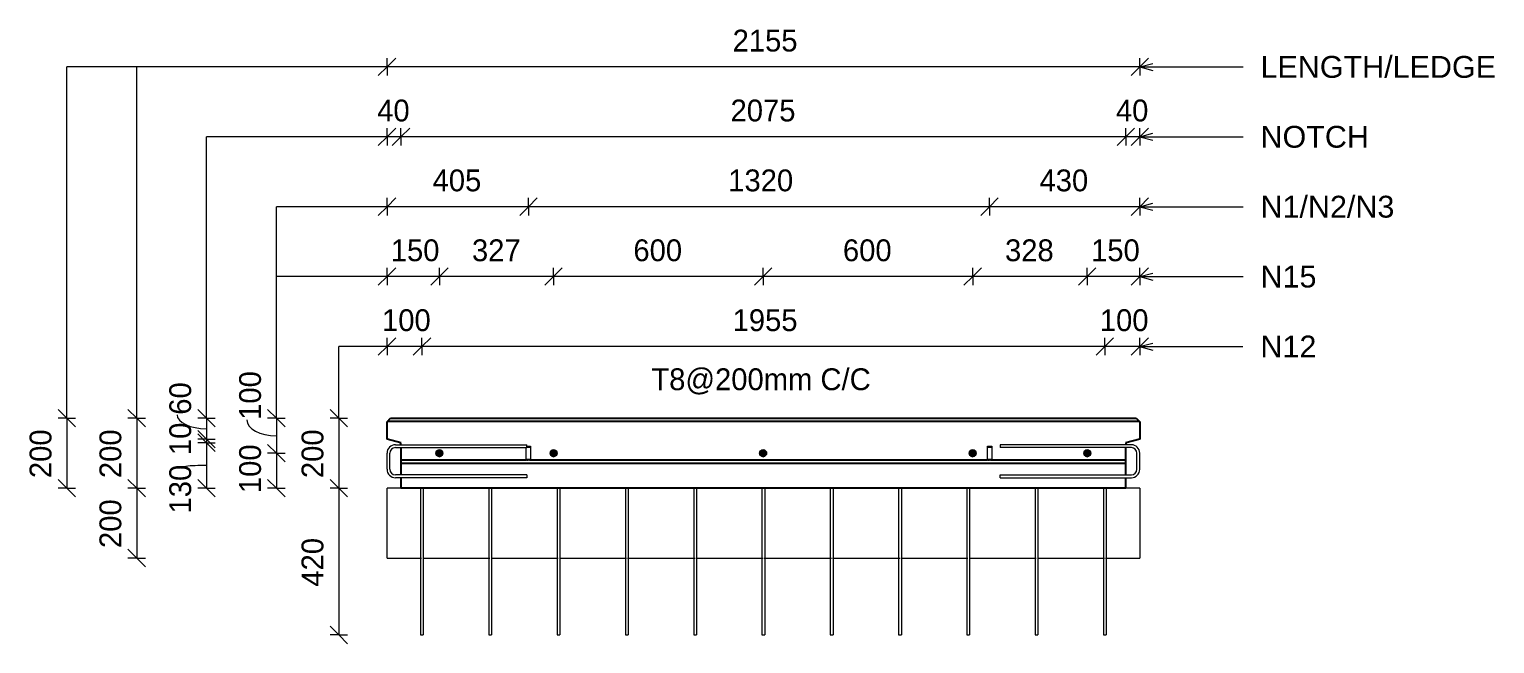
# Model space of a CAD drawing. Header units: millimetres. Extents: x 10540 to 36175, y -3467 to 18539.
# Drawn here: x 15522 to 19718, y 12469 to 14227 of the extents above; entities that cross this region are included whole.
import ezdxf

# ---------------------------------------------------------------- set-up
doc = ezdxf.new("R2010")
doc.units = ezdxf.units.MM
doc.linetypes.add('Dash', pattern=[6.36, 3.18, -3.18])
for name, color, linetype, lineweight in [('A-ANNO-DIMS', 211, 'Continuous', 9), ('A-ANNO-DIMS-25', 211, 'Continuous', 9), ('A-DETL-MBND', 5, 'Continuous', 18), ('A-GENM', 13, 'Continuous', 18), ('A-WALL', 113, 'Continuous', 25), ('A-WALL-HDLN', 110, 'Dash', 25), ('G-ANNO-TEXT', 231, 'Continuous', 9), ('S-BEAM', 12, 'Continuous', 18), ('S-BEAM-HDLN', 1, 'Dash', 18), ('S-RBAR', 171, 'Continuous', 18)]:
    doc.layers.add(name, color=color, linetype=linetype, lineweight=lineweight)
doc.styles.add('Arial_1', font='arial.ttf', dxfattribs={"height": 62.5})
doc.styles.add('Nirmala UI Semilight_1', font='NirmalaS.ttf', dxfattribs={"height": 62.5})
doc.dimstyles.new('Arrow_Filled_-_2_5_NI_UI_3', dxfattribs={"dimscale": 304.8, "dimtxt": 65.460247, "dimasz": 0.164042, "dimexe": 0.082021, "dimexo": 0.0625, "dimgap": 0.082021, "dimtad": 1, "dimdec": 4, "dimzin": 0, "dimdsep": 46, "dimtxsty": 'Nirmala UI Semilight_1', "dimblk1": 'OBLIQUE', "dimblk2": 'OBLIQUE', "dimsah": 1, "dimcen": 0.09, "dimazin": 0, "dimtfac": 1, "dimtdec": 4, "dimtix": 1, "dimtmove": 0, "dimatfit": 3, "dimfxl": 0.082021, "dimfxlon": 1, "dimtvp": 1, "dimtolj": 1, "dimtzin": 0, "dimarcsym": 2})
doc.dimstyles.new('Arrow_Filled_-_2_5_NI_UI_4', dxfattribs={"dimscale": 304.8, "dimtxt": 65.460247, "dimasz": 0.164042, "dimexe": 0.082021, "dimexo": 0.0625, "dimgap": 0.082021, "dimtad": 1, "dimdec": 4, "dimzin": 0, "dimdsep": 46, "dimtxsty": 'Nirmala UI Semilight_1', "dimblk1": 'OBLIQUE', "dimblk2": 'OBLIQUE', "dimsah": 1, "dimcen": 0.09, "dimazin": 0, "dimtfac": 1, "dimtdec": 4, "dimtix": 1, "dimtmove": 1, "dimatfit": 3, "dimfxl": 0.082021, "dimfxlon": 1, "dimtvp": 1, "dimtolj": 1, "dimtzin": 0, "dimarcsym": 2})

# ---------------------------------------------------------------- blocks, each defined once
blk = doc.blocks.new('RR spread anchor face based - RR-SA-4_0-180-1726831-Elevation Top')
at = {"layer": 'A-GENM'}
for p, q in [((16533.6, 12996.3), (16533.6, 13029.8)), ((16534.6, 13033.8), (16545.6, 13033.8)), ((16534.6, 13031.3), (16545.6, 13031.3)), ((16545.6, 13033.8), (16545.6, 13031.3)), ((16545.6, 13031.3), (16545.6, 12996.3)), ((16533.6, 12993.8), (16533.6, 12996.3)), ((16533.6, 12996.3), (16545.6, 12996.3)), ((16545.6, 12993.8), (16533.6, 12993.8)), ((16545.6, 12996.3), (16545.6, 12993.8))]:
    blk.add_line(p, q, dxfattribs=at)
blk = doc.blocks.new('RR spread anchor face based - RR-SA-4_0-180-V1-Elevation Top')
at = {"layer": 'A-GENM'}
for p, q in [((17854.1, 13031.3), (17854.1, 13033.8)), ((17854.1, 13033.8), (17866.1, 13033.8)), ((17854.1, 12996.3), (17854.1, 13031.3)), ((17854.1, 13031.3), (17866.1, 13031.3)), ((17866.1, 13033.8), (17866.1, 13031.3)), ((17866.1, 13031.3), (17866.1, 12996.3)), ((17854.1, 12993.8), (17854.1, 12996.3)), ((17854.1, 12996.3), (17866.1, 12996.3)), ((17866.1, 12993.8), (17854.1, 12993.8)), ((17866.1, 12996.3), (17866.1, 12993.8))]:
    blk.add_line(p, q, dxfattribs=at)
blk = doc.blocks.new('DIMBLOCK29-Elevation Top')
at = {"layer": 'A-ANNO-DIMS-25'}
for p, q in [((18601.5, 13319.1), (18626.5, 13344.1)), ((18601.5, 13319.1), (18601.5, 13344.1)), ((18701.5, 13319.1), (18726.5, 13344.1)), ((18701.5, 13319.1), (18701.5, 13344.1)), ((18601.5, 13319.1), (18576.5, 13294.1)), ((18701.5, 13319.1), (18601.5, 13319.1)), ((18601.5, 13319.1), (18601.5, 13294.1)), ((18701.5, 13319.1), (18676.5, 13294.1)), ((18701.5, 13319.1), (18701.5, 13294.1))]:
    blk.add_line(p, q, dxfattribs=at)
at = {"layer": 'A-ANNO-DIMS-25', "color": 0, "insert": (18587.2, 13425.6), "char_height": 62.5, "width": 154.248, "attachment_point": 1, "line_spacing_factor": 1.142579, "style": 'Nirmala UI Semilight_1'}
blk.add_mtext('100', dxfattribs=at)
blk = doc.blocks.new('_Oblique')
at = {"color": 0, "linetype": 'ByBlock', "lineweight": -2}
blk.add_line((-0.5, -0.5), (0.5, 0.5), dxfattribs=at)
blk = doc.blocks.new('DIMBLOCK30-Elevation Top')
at = {"layer": 'A-ANNO-DIMS-25'}
for p, q in [((16646.1, 13319.1), (16671.1, 13344.1)), ((16646.1, 13319.1), (16646.1, 13344.1)), ((18601.5, 13319.1), (18626.5, 13344.1)), ((18601.5, 13319.1), (18601.5, 13344.1)), ((16646.1, 13319.1), (16621.1, 13294.1)), ((18601.5, 13319.1), (16646.1, 13319.1)), ((16646.1, 13319.1), (16646.1, 13294.1)), ((18601.5, 13319.1), (18576.5, 13294.1)), ((18601.5, 13319.1), (18601.5, 13294.1))]:
    blk.add_line(p, q, dxfattribs=at)
at = {"layer": 'A-ANNO-DIMS-25', "color": 0, "char_height": 62.5, "attachment_point": 1, "line_spacing_factor": 1.142579, "style": 'Nirmala UI Semilight_1'}
for s, insert, width in [('1955', (17535.7, 13425.6), 211.377), ('T8@200mm C/C', (17303, 13256.6), 769.812)]:
    blk.add_mtext(s, dxfattribs=dict(at, insert=insert, width=width))
blk = doc.blocks.new('DIMBLOCK31-Elevation Top')
at = {"layer": 'A-ANNO-DIMS-25'}
for p, q in [((16546.1, 13319.1), (16571.1, 13344.1)), ((16546.1, 13319.1), (16546.1, 13344.1)), ((16646.1, 13319.1), (16671.1, 13344.1)), ((16646.1, 13319.1), (16646.1, 13344.1)), ((16546.1, 13319.1), (16521.1, 13294.1)), ((16646.1, 13319.1), (16546.1, 13319.1)), ((16546.1, 13319.1), (16546.1, 13294.1)), ((16646.1, 13319.1), (16621.1, 13294.1)), ((16646.1, 13319.1), (16646.1, 13294.1))]:
    blk.add_line(p, q, dxfattribs=at)
at = {"layer": 'A-ANNO-DIMS-25', "color": 0, "insert": (16531.8, 13425.6), "char_height": 62.5, "width": 154.248, "attachment_point": 1, "line_spacing_factor": 1.142579, "style": 'Nirmala UI Semilight_1'}
blk.add_mtext('100', dxfattribs=at)
blk = doc.blocks.new('DIMBLOCK32-Elevation Top')
at = {"layer": 'A-ANNO-DIMS-25'}
for p, q in [((18551.2, 13519.1), (18526.2, 13494.1)), ((18551.2, 13519.1), (18576.2, 13544.1)), ((18551.2, 13519.1), (18551.2, 13544.1)), ((18701.5, 13519.1), (18551.2, 13519.1)), ((18551.2, 13519.1), (18551.2, 13494.1)), ((18701.5, 13519.1), (18676.5, 13494.1)), ((18701.5, 13519.1), (18726.5, 13544.1)), ((18701.5, 13519.1), (18701.5, 13544.1)), ((18701.5, 13519.1), (18701.5, 13494.1))]:
    blk.add_line(p, q, dxfattribs=at)
at = {"layer": 'A-ANNO-DIMS-25', "color": 0, "insert": (18562.1, 13625.6), "char_height": 62.5, "width": 154.248, "attachment_point": 1, "line_spacing_factor": 1.142579, "style": 'Nirmala UI Semilight_1'}
blk.add_mtext('150', dxfattribs=at)
blk = doc.blocks.new('DIMBLOCK33-Elevation Top')
at = {"layer": 'A-ANNO-DIMS-25'}
for p, q in [((18223.1, 13519.1), (18198.1, 13494.1)), ((18223.1, 13519.1), (18248.1, 13544.1)), ((18223.1, 13519.1), (18223.1, 13544.1)), ((18551.2, 13519.1), (18223.1, 13519.1)), ((18223.1, 13519.1), (18223.1, 13494.1)), ((18551.2, 13519.1), (18526.2, 13494.1)), ((18551.2, 13519.1), (18576.2, 13544.1)), ((18551.2, 13519.1), (18551.2, 13544.1)), ((18551.2, 13519.1), (18551.2, 13494.1))]:
    blk.add_line(p, q, dxfattribs=at)
at = {"layer": 'A-ANNO-DIMS-25', "color": 0, "insert": (18315.7, 13625.6), "char_height": 62.5, "width": 171.387, "attachment_point": 1, "line_spacing_factor": 1.142579, "style": 'Nirmala UI Semilight_1'}
blk.add_mtext('328', dxfattribs=at)
blk = doc.blocks.new('DIMBLOCK34-Elevation Top')
at = {"layer": 'A-ANNO-DIMS-25'}
for p, q in [((17623.1, 13519.1), (17598.1, 13494.1)), ((17623.1, 13519.1), (17648.1, 13544.1)), ((17623.1, 13519.1), (17623.1, 13544.1)), ((18223.1, 13519.1), (17623.1, 13519.1)), ((17623.1, 13519.1), (17623.1, 13494.1)), ((18223.1, 13519.1), (18198.1, 13494.1)), ((18223.1, 13519.1), (18248.1, 13544.1)), ((18223.1, 13519.1), (18223.1, 13544.1)), ((18223.1, 13519.1), (18223.1, 13494.1))]:
    blk.add_line(p, q, dxfattribs=at)
at = {"layer": 'A-ANNO-DIMS-25', "color": 0, "insert": (17851.6, 13625.6), "char_height": 62.5, "width": 171.387, "attachment_point": 1, "line_spacing_factor": 1.142579, "style": 'Nirmala UI Semilight_1'}
blk.add_mtext('600', dxfattribs=at)
blk = doc.blocks.new('DIMBLOCK35-Elevation Top')
at = {"layer": 'A-ANNO-DIMS-25'}
for p, q in [((17023.1, 13519.1), (16998.1, 13494.1)), ((17023.1, 13519.1), (17048.1, 13544.1)), ((17023.1, 13519.1), (17023.1, 13544.1)), ((17623.1, 13519.1), (17023.1, 13519.1)), ((17023.1, 13519.1), (17023.1, 13494.1)), ((17623.1, 13519.1), (17598.1, 13494.1)), ((17623.1, 13519.1), (17648.1, 13544.1)), ((17623.1, 13519.1), (17623.1, 13544.1)), ((17623.1, 13519.1), (17623.1, 13494.1))]:
    blk.add_line(p, q, dxfattribs=at)
at = {"layer": 'A-ANNO-DIMS-25', "color": 0, "insert": (17251.6, 13625.6), "char_height": 62.5, "width": 171.387, "attachment_point": 1, "line_spacing_factor": 1.142579, "style": 'Nirmala UI Semilight_1'}
blk.add_mtext('600', dxfattribs=at)
blk = doc.blocks.new('DIMBLOCK36-Elevation Top')
at = {"layer": 'A-ANNO-DIMS-25'}
for p, q in [((16696.1, 13519.1), (16671.1, 13494.1)), ((16696.1, 13519.1), (16721.1, 13544.1)), ((16696.1, 13519.1), (16696.1, 13544.1)), ((17023.1, 13519.1), (16696.1, 13519.1)), ((16696.1, 13519.1), (16696.1, 13494.1)), ((17023.1, 13519.1), (16998.1, 13494.1)), ((17023.1, 13519.1), (17048.1, 13544.1)), ((17023.1, 13519.1), (17023.1, 13544.1)), ((17023.1, 13519.1), (17023.1, 13494.1))]:
    blk.add_line(p, q, dxfattribs=at)
at = {"layer": 'A-ANNO-DIMS-25', "color": 0, "insert": (16789.3, 13625.6), "char_height": 62.5, "width": 168.53, "attachment_point": 1, "line_spacing_factor": 1.142579, "style": 'Nirmala UI Semilight_1'}
blk.add_mtext('327', dxfattribs=at)
blk = doc.blocks.new('DIMBLOCK37-Elevation Top')
at = {"layer": 'A-ANNO-DIMS-25'}
for p, q in [((16546.1, 13519.1), (16521.1, 13494.1)), ((16546.1, 13519.1), (16571.1, 13544.1)), ((16546.1, 13519.1), (16546.1, 13544.1)), ((16696.1, 13519.1), (16546.1, 13519.1)), ((16546.1, 13519.1), (16546.1, 13494.1)), ((16696.1, 13519.1), (16671.1, 13494.1)), ((16696.1, 13519.1), (16721.1, 13544.1)), ((16696.1, 13519.1), (16696.1, 13544.1)), ((16696.1, 13519.1), (16696.1, 13494.1))]:
    blk.add_line(p, q, dxfattribs=at)
at = {"layer": 'A-ANNO-DIMS-25', "color": 0, "insert": (16556.8, 13625.6), "char_height": 62.5, "width": 154.248, "attachment_point": 1, "line_spacing_factor": 1.142579, "style": 'Nirmala UI Semilight_1'}
blk.add_mtext('150', dxfattribs=at)
blk = doc.blocks.new('DIMBLOCK38-Elevation Top')
at = {"layer": 'A-ANNO-DIMS-25'}
for p, q in [((18271.5, 13719.1), (18296.5, 13744.1)), ((18271.5, 13719.1), (18271.5, 13744.1)), ((18701.5, 13719.1), (18726.5, 13744.1)), ((18701.5, 13719.1), (18701.5, 13744.1)), ((18271.5, 13719.1), (18246.5, 13694.1)), ((18701.5, 13719.1), (18271.5, 13719.1)), ((18271.5, 13719.1), (18271.5, 13694.1)), ((18701.5, 13719.1), (18676.5, 13694.1)), ((18701.5, 13719.1), (18701.5, 13694.1))]:
    blk.add_line(p, q, dxfattribs=at)
at = {"layer": 'A-ANNO-DIMS-25', "color": 0, "insert": (18414.5, 13825.6), "char_height": 62.5, "width": 172.815, "attachment_point": 1, "line_spacing_factor": 1.142579, "style": 'Nirmala UI Semilight_1'}
blk.add_mtext('430', dxfattribs=at)
blk = doc.blocks.new('DIMBLOCK39-Elevation Top')
at = {"layer": 'A-ANNO-DIMS-25'}
for p, q in [((16951.1, 13719.1), (16976.1, 13744.1)), ((16951.1, 13719.1), (16951.1, 13744.1)), ((18271.5, 13719.1), (18296.5, 13744.1)), ((18271.5, 13719.1), (18271.5, 13744.1)), ((16951.1, 13719.1), (16926.1, 13694.1)), ((18271.5, 13719.1), (16951.1, 13719.1)), ((16951.1, 13719.1), (16951.1, 13694.1)), ((18271.5, 13719.1), (18246.5, 13694.1)), ((18271.5, 13719.1), (18271.5, 13694.1))]:
    blk.add_line(p, q, dxfattribs=at)
at = {"layer": 'A-ANNO-DIMS-25', "color": 0, "insert": (17523.2, 13825.6), "char_height": 62.5, "width": 211.377, "attachment_point": 1, "line_spacing_factor": 1.142579, "style": 'Nirmala UI Semilight_1'}
blk.add_mtext('1320', dxfattribs=at)
blk = doc.blocks.new('DIMBLOCK40-Elevation Top')
at = {"layer": 'A-ANNO-DIMS-25'}
for p, q in [((16546.1, 13719.1), (16571.1, 13744.1)), ((16546.1, 13719.1), (16546.1, 13744.1)), ((16951.1, 13719.1), (16976.1, 13744.1)), ((16951.1, 13719.1), (16951.1, 13744.1)), ((16546.1, 13719.1), (16521.1, 13694.1)), ((16951.1, 13719.1), (16546.1, 13719.1)), ((16546.1, 13719.1), (16546.1, 13694.1)), ((16951.1, 13719.1), (16926.1, 13694.1)), ((16951.1, 13719.1), (16951.1, 13694.1))]:
    blk.add_line(p, q, dxfattribs=at)
at = {"layer": 'A-ANNO-DIMS-25', "color": 0, "insert": (16676.6, 13825.6), "char_height": 62.5, "width": 172.815, "attachment_point": 1, "line_spacing_factor": 1.142579, "style": 'Nirmala UI Semilight_1'}
blk.add_mtext('405', dxfattribs=at)
blk = doc.blocks.new('DIMBLOCK41-Elevation Top')
at = {"layer": 'A-ANNO-DIMS-25'}
for p, q in [((18661.5, 13919.1), (18686.5, 13944.1)), ((18661.5, 13919.1), (18661.5, 13944.1)), ((18701.5, 13919.1), (18726.5, 13944.1)), ((18701.5, 13919.1), (18701.5, 13944.1)), ((18661.5, 13919.1), (18636.5, 13894.1)), ((18701.5, 13919.1), (18661.5, 13919.1)), ((18661.5, 13919.1), (18661.5, 13894.1)), ((18701.5, 13919.1), (18676.5, 13894.1)), ((18701.5, 13919.1), (18701.5, 13894.1))]:
    blk.add_line(p, q, dxfattribs=at)
at = {"layer": 'A-ANNO-DIMS-25', "color": 0, "insert": (18633.3, 14025.6), "char_height": 62.5, "width": 115.686, "attachment_point": 1, "line_spacing_factor": 1.142579, "style": 'Nirmala UI Semilight_1'}
blk.add_mtext('40', dxfattribs=at)
blk = doc.blocks.new('DIMBLOCK42-Elevation Top')
at = {"layer": 'A-ANNO-DIMS-25'}
for p, q in [((16586.1, 13919.1), (16611.1, 13944.1)), ((16586.1, 13919.1), (16586.1, 13944.1)), ((18661.5, 13919.1), (18686.5, 13944.1)), ((18661.5, 13919.1), (18661.5, 13944.1)), ((16586.1, 13919.1), (16561.1, 13894.1)), ((18661.5, 13919.1), (16586.1, 13919.1)), ((16586.1, 13919.1), (16586.1, 13894.1)), ((18661.5, 13919.1), (18636.5, 13894.1)), ((18661.5, 13919.1), (18661.5, 13894.1))]:
    blk.add_line(p, q, dxfattribs=at)
at = {"layer": 'A-ANNO-DIMS-25', "color": 0, "insert": (17529.8, 14025.6), "char_height": 62.5, "width": 225.659, "attachment_point": 1, "line_spacing_factor": 1.142579, "style": 'Nirmala UI Semilight_1'}
blk.add_mtext('2075', dxfattribs=at)
blk = doc.blocks.new('DIMBLOCK43-Elevation Top')
at = {"layer": 'A-ANNO-DIMS-25'}
for p, q in [((16546.1, 13919.1), (16571.1, 13944.1)), ((16546.1, 13919.1), (16546.1, 13944.1)), ((16586.1, 13919.1), (16611.1, 13944.1)), ((16586.1, 13919.1), (16586.1, 13944.1)), ((16546.1, 13919.1), (16521.1, 13894.1)), ((16586.1, 13919.1), (16546.1, 13919.1)), ((16546.1, 13919.1), (16546.1, 13894.1)), ((16586.1, 13919.1), (16561.1, 13894.1)), ((16586.1, 13919.1), (16586.1, 13894.1))]:
    blk.add_line(p, q, dxfattribs=at)
at = {"layer": 'A-ANNO-DIMS-25', "color": 0, "insert": (16517.9, 14025.6), "char_height": 62.5, "width": 115.686, "attachment_point": 1, "line_spacing_factor": 1.142579, "style": 'Nirmala UI Semilight_1'}
blk.add_mtext('40', dxfattribs=at)
blk = doc.blocks.new('DIMBLOCK44-Elevation Top')
at = {"layer": 'A-ANNO-DIMS-25'}
for p, q in [((16546.1, 14119.1), (16571.1, 14144.1)), ((16546.1, 14119.1), (16546.1, 14144.1)), ((18701.5, 14119.1), (18726.5, 14144.1)), ((18701.5, 14119.1), (18701.5, 14144.1)), ((16546.1, 14119.1), (16521.1, 14094.1)), ((18701.5, 14119.1), (16546.1, 14119.1)), ((16546.1, 14119.1), (16546.1, 14094.1)), ((18701.5, 14119.1), (18676.5, 14094.1)), ((18701.5, 14119.1), (18701.5, 14094.1))]:
    blk.add_line(p, q, dxfattribs=at)
at = {"layer": 'A-ANNO-DIMS-25', "color": 0, "insert": (17535.7, 14225.6), "char_height": 62.5, "width": 211.377, "attachment_point": 1, "line_spacing_factor": 1.142579, "style": 'Nirmala UI Semilight_1'}
blk.add_mtext('2155', dxfattribs=at)
blk = doc.blocks.new('DIMBLOCK45-Elevation Top')
at = {"layer": 'A-ANNO-DIMS-25'}
for p, q in [((16407.9, 13113.8), (16382.9, 13138.8)), ((16407.9, 13113.8), (16382.9, 13113.8)), ((16407.9, 13113.8), (16407.9, 12913.8)), ((16407.9, 13113.8), (16432.9, 13088.8)), ((16407.9, 13113.8), (16432.9, 13113.8)), ((16407.9, 12913.8), (16382.9, 12938.8)), ((16407.9, 12913.8), (16382.9, 12913.8)), ((16407.9, 12913.8), (16432.9, 12888.8)), ((16407.9, 12913.8), (16432.9, 12913.8))]:
    blk.add_line(p, q, dxfattribs=at)
at = {"layer": 'A-ANNO-DIMS-25', "color": 0, "insert": (16301.4, 12942.4), "char_height": 62.5, "width": 171.387, "attachment_point": 1, "rotation": 90, "line_spacing_factor": 1.142579, "style": 'Nirmala UI Semilight_1'}
blk.add_mtext('200', dxfattribs=at)
blk = doc.blocks.new('DIMBLOCK46-Elevation Top')
at = {"layer": 'A-ANNO-DIMS-25'}
for p, q in [((16407.9, 12913.8), (16382.9, 12938.8)), ((16407.9, 12913.8), (16382.9, 12913.8)), ((16407.9, 12913.8), (16407.9, 12493.8)), ((16407.9, 12913.8), (16432.9, 12888.8)), ((16407.9, 12913.8), (16432.9, 12913.8)), ((16407.9, 12493.8), (16382.9, 12518.8)), ((16407.9, 12493.8), (16382.9, 12493.8)), ((16407.9, 12493.8), (16432.9, 12468.8)), ((16407.9, 12493.8), (16432.9, 12493.8))]:
    blk.add_line(p, q, dxfattribs=at)
at = {"layer": 'A-ANNO-DIMS-25', "color": 0, "insert": (16301.4, 12631.8), "char_height": 62.5, "width": 172.815, "attachment_point": 1, "rotation": 90, "line_spacing_factor": 1.142579, "style": 'Nirmala UI Semilight_1'}
blk.add_mtext('420', dxfattribs=at)
blk = doc.blocks.new('DIMBLOCK47-Elevation Top')
at = {"layer": 'A-ANNO-DIMS-25'}
for p, q in [((16229.3, 13113.8), (16204.3, 13138.8)), ((16229.3, 13113.8), (16204.3, 13113.8)), ((16229.3, 13113.8), (16229.3, 13013.8)), ((16229.3, 13113.8), (16254.3, 13088.8)), ((16229.3, 13113.8), (16254.3, 13113.8)), ((16229.3, 13013.8), (16204.3, 13038.8)), ((16229.3, 13013.8), (16204.3, 13013.8)), ((16229.3, 13013.8), (16254.3, 12988.8)), ((16229.3, 13013.8), (16254.3, 13013.8))]:
    blk.add_line(p, q, dxfattribs=at)
blk.add_ellipse((16229.3, 13109.1), major_axis=(84.5, 0), ratio=0.536116, start_param=3.141593, end_param=4.712389, dxfattribs=at)
at = {"layer": 'A-ANNO-DIMS-25', "color": 0, "insert": (16122.7, 13109.1), "char_height": 62.5, "width": 154.248, "attachment_point": 1, "rotation": 90, "line_spacing_factor": 1.142579, "style": 'Nirmala UI Semilight_1'}
blk.add_mtext('100', dxfattribs=at)
blk = doc.blocks.new('DIMBLOCK48-Elevation Top')
at = {"layer": 'A-ANNO-DIMS-25'}
for p, q in [((16229.3, 13013.8), (16204.3, 13038.8)), ((16229.3, 13013.8), (16204.3, 13013.8)), ((16229.3, 13013.8), (16229.3, 12913.8)), ((16229.3, 13013.8), (16254.3, 12988.8)), ((16229.3, 13013.8), (16254.3, 13013.8)), ((16229.3, 12913.8), (16204.3, 12938.8)), ((16229.3, 12913.8), (16204.3, 12913.8)), ((16229.3, 12913.8), (16254.3, 12888.8)), ((16229.3, 12913.8), (16254.3, 12913.8))]:
    blk.add_line(p, q, dxfattribs=at)
at = {"layer": 'A-ANNO-DIMS-25', "color": 0, "insert": (16122.7, 12899.5), "char_height": 62.5, "width": 154.248, "attachment_point": 1, "rotation": 90, "line_spacing_factor": 1.142579, "style": 'Nirmala UI Semilight_1'}
blk.add_mtext('100', dxfattribs=at)
blk = doc.blocks.new('DIMBLOCK49-Elevation Top')
at = {"layer": 'A-ANNO-DIMS-25'}
for p, q in [((16029.3, 13113.8), (16004.3, 13138.8)), ((16029.3, 13113.8), (16004.3, 13113.8)), ((16029.3, 13113.8), (16029.3, 13053.8)), ((16029.3, 13113.8), (16054.3, 13088.8)), ((16029.3, 13113.8), (16054.3, 13113.8)), ((16029.3, 13053.8), (16004.3, 13078.8)), ((16029.3, 13053.8), (16004.3, 13053.8)), ((16029.3, 13053.8), (16054.3, 13028.8)), ((16029.3, 13053.8), (16054.3, 13053.8))]:
    blk.add_line(p, q, dxfattribs=at)
blk.add_ellipse((16029.3, 13123.8), major_axis=(84.5, 0), ratio=0.473637, start_param=3.141593, end_param=4.712389, dxfattribs=at)
at = {"layer": 'A-ANNO-DIMS-25', "color": 0, "insert": (15922.7, 13123.8), "char_height": 62.5, "width": 114.258, "attachment_point": 1, "rotation": 90, "line_spacing_factor": 1.142579, "style": 'Nirmala UI Semilight_1'}
blk.add_mtext('60', dxfattribs=at)
blk = doc.blocks.new('DIMBLOCK50-Elevation Top')
at = {"layer": 'A-ANNO-DIMS-25'}
for p, q in [((16029.3, 13053.8), (16004.3, 13078.8)), ((16029.3, 13043.8), (16004.3, 13068.8)), ((16029.3, 13053.8), (16004.3, 13053.8)), ((16029.3, 13053.8), (16029.3, 13043.8)), ((16029.3, 13053.8), (16054.3, 13028.8)), ((16029.3, 13053.8), (16054.3, 13053.8)), ((16029.3, 13043.8), (16004.3, 13043.8)), ((16029.3, 13043.8), (16054.3, 13018.8)), ((16029.3, 13043.8), (16054.3, 13043.8))]:
    blk.add_line(p, q, dxfattribs=at)
at = {"layer": 'A-ANNO-DIMS-25', "color": 0, "insert": (15922.7, 13008.3), "char_height": 62.5, "width": 97.119, "attachment_point": 1, "rotation": 90, "line_spacing_factor": 1.142579, "style": 'Nirmala UI Semilight_1'}
blk.add_mtext('10', dxfattribs=at)
blk = doc.blocks.new('DIMBLOCK51-Elevation Top')
at = {"layer": 'A-ANNO-DIMS-25'}
for p, q in [((16029.3, 13043.8), (16004.3, 13068.8)), ((16029.3, 13043.8), (16004.3, 13043.8)), ((16029.3, 13043.8), (16029.3, 12913.8)), ((16029.3, 13043.8), (16054.3, 13018.8)), ((16029.3, 13043.8), (16054.3, 13043.8)), ((16029.3, 12913.8), (16004.3, 12938.8)), ((16029.3, 12913.8), (16004.3, 12913.8)), ((16029.3, 12913.8), (16054.3, 12888.8)), ((16029.3, 12913.8), (16054.3, 12913.8))]:
    blk.add_line(p, q, dxfattribs=at)
blk.add_ellipse((16029.3, 12969.8), major_axis=(84.5, 0), ratio=0.106321, start_param=1.570796, end_param=3.141593, dxfattribs=at)
at = {"layer": 'A-ANNO-DIMS-25', "color": 0, "insert": (15922.7, 12841.3), "char_height": 62.5, "width": 154.248, "attachment_point": 1, "rotation": 90, "line_spacing_factor": 1.142579, "style": 'Nirmala UI Semilight_1'}
blk.add_mtext('130', dxfattribs=at)
blk = doc.blocks.new('DIMBLOCK52-Elevation Top')
at = {"layer": 'A-ANNO-DIMS-25'}
for p, q in [((15829.3, 13113.8), (15804.3, 13138.8)), ((15829.3, 13113.8), (15804.3, 13113.8)), ((15829.3, 13113.8), (15829.3, 12913.8)), ((15829.3, 13113.8), (15854.3, 13088.8)), ((15829.3, 13113.8), (15854.3, 13113.8)), ((15829.3, 12913.8), (15804.3, 12938.8)), ((15829.3, 12913.8), (15804.3, 12913.8)), ((15829.3, 12913.8), (15854.3, 12888.8)), ((15829.3, 12913.8), (15854.3, 12913.8))]:
    blk.add_line(p, q, dxfattribs=at)
at = {"layer": 'A-ANNO-DIMS-25', "color": 0, "insert": (15722.7, 12942.4), "char_height": 62.5, "width": 171.387, "attachment_point": 1, "rotation": 90, "line_spacing_factor": 1.142579, "style": 'Nirmala UI Semilight_1'}
blk.add_mtext('200', dxfattribs=at)
blk = doc.blocks.new('DIMBLOCK53-Elevation Top')
at = {"layer": 'A-ANNO-DIMS-25'}
for p, q in [((15829.3, 12913.8), (15804.3, 12938.8)), ((15829.3, 12913.8), (15804.3, 12913.8)), ((15829.3, 12913.8), (15829.3, 12713.8)), ((15829.3, 12913.8), (15854.3, 12888.8)), ((15829.3, 12913.8), (15854.3, 12913.8)), ((15829.3, 12713.8), (15804.3, 12738.8)), ((15829.3, 12713.8), (15804.3, 12713.8)), ((15829.3, 12713.8), (15854.3, 12688.8)), ((15829.3, 12713.8), (15854.3, 12713.8))]:
    blk.add_line(p, q, dxfattribs=at)
at = {"layer": 'A-ANNO-DIMS-25', "color": 0, "insert": (15722.7, 12742.4), "char_height": 62.5, "width": 171.387, "attachment_point": 1, "rotation": 90, "line_spacing_factor": 1.142579, "style": 'Nirmala UI Semilight_1'}
blk.add_mtext('200', dxfattribs=at)
blk = doc.blocks.new('DIMBLOCK54-Elevation Top')
at = {"layer": 'A-ANNO-DIMS-25'}
for p, q in [((15629.3, 13113.8), (15604.3, 13138.8)), ((15629.3, 13113.8), (15604.3, 13113.8)), ((15629.3, 13113.8), (15629.3, 12913.8)), ((15629.3, 13113.8), (15654.3, 13088.8)), ((15629.3, 13113.8), (15654.3, 13113.8)), ((15629.3, 12913.8), (15604.3, 12938.8)), ((15629.3, 12913.8), (15604.3, 12913.8)), ((15629.3, 12913.8), (15654.3, 12888.8)), ((15629.3, 12913.8), (15654.3, 12913.8))]:
    blk.add_line(p, q, dxfattribs=at)
at = {"layer": 'A-ANNO-DIMS-25', "color": 0, "insert": (15522.7, 12942.4), "char_height": 62.5, "width": 171.387, "attachment_point": 1, "rotation": 90, "line_spacing_factor": 1.142579, "style": 'Nirmala UI Semilight_1'}
blk.add_mtext('200', dxfattribs=at)

msp = doc.modelspace()

# ---------------------------------------------------------------- hatches: boundary and pattern name
at = {"layer": 'S-RBAR'}
h = msp.add_hatch(color=256, dxfattribs=at)
edge = h.paths.add_edge_path()
edge.add_arc((16696.06018, 13013.80383), 10, 0, 360)
for points in [[(16696.06018, 13003.80383), (16703.13125, 13006.73276), (16706.06018, 13013.80383), (16703.13125, 13020.8749), (16696.06018, 13023.80383), (16688.98912, 13020.8749), (16686.06018, 13013.80383), (16688.98912, 13006.73276), (16690.90755, 13005.93812)], [(17023.06018, 13003.80383), (17030.13125, 13006.73276), (17033.06018, 13013.80383), (17030.13125, 13020.8749), (17023.06018, 13023.80383), (17015.98912, 13020.8749), (17013.06018, 13013.80383), (17015.98912, 13006.73276)], [(17623.06018, 13003.80383), (17630.13125, 13006.73276), (17633.06018, 13013.80383), (17630.13125, 13020.8749), (17623.06018, 13023.80383), (17615.98912, 13020.8749), (17613.06018, 13013.80383), (17615.98912, 13006.73276)], [(18223.06018, 13003.80383), (18230.13125, 13006.73276), (18233.06018, 13013.80383), (18230.13125, 13020.8749), (18223.06018, 13023.80383), (18215.98912, 13020.8749), (18213.06018, 13013.80383), (18215.98912, 13006.73276)], [(18551.22052, 13003.80383), (18558.29159, 13006.73276), (18561.22052, 13013.80383), (18558.29159, 13020.8749), (18551.22052, 13023.80383), (18544.14945, 13020.8749), (18541.22052, 13013.80383), (18544.14945, 13006.73276)]]:
    msp.add_hatch(color=256, dxfattribs=at).paths.add_polyline_path(points)
h = msp.add_hatch(color=256, dxfattribs=at)
edge = h.paths.add_edge_path()
edge.add_arc((17023.06018, 13013.80383), 10, 0, 360)
h = msp.add_hatch(color=256, dxfattribs=at)
edge = h.paths.add_edge_path()
edge.add_arc((17623.06018, 13013.80383), 10, 0, 360)
h = msp.add_hatch(color=256, dxfattribs=at)
edge = h.paths.add_edge_path()
edge.add_arc((18223.06018, 13013.80383), 10, 0, 360)
h = msp.add_hatch(color=256, dxfattribs=at)
edge = h.paths.add_edge_path()
edge.add_arc((18551.22052, 13013.80383), 10, 0, 360)

# ---------------------------------------------------------------- linework, layer by layer
at = {"layer": 'A-DETL-MBND'}
for p, q in [((15629.28933, 13113.80383), (15629.28933, 14119.09033)), ((16546.06223, 14119.09033), (15629.28933, 14119.09033)), ((15829.28933, 13113.80383), (15829.28933, 14119.09033)), ((16029.28933, 13113.80383), (16029.28933, 13919.09033)), ((16546.06223, 13919.09033), (16029.28933, 13919.09033)), ((16229.28933, 13113.80383), (16229.28933, 13719.09033)), ((16546.06223, 13719.09033), (16229.28933, 13719.09033)), ((16546.06223, 13519.09033), (16229.28933, 13519.09033)), ((16407.90611, 13113.80383), (16407.90611, 13319.09033)), ((16546.06223, 13319.09033), (16407.90611, 13319.09033)), ((16642.06018, 12493.80383), (16646.06018, 12493.80383))]:
    msp.add_line(p, q, dxfattribs=at)
at = {"layer": 'A-WALL'}
for p, q in [((16546.06223, 13103.80125), (16556.06481, 13113.80383)), ((16546.06223, 13053.80383), (16546.06223, 13103.80125)), ((18701.04148, 13104.25373), (16546.51471, 13104.25373)), ((16556.06481, 13113.80383), (18691.49138, 13113.80383)), ((18691.49138, 13113.80383), (18701.49396, 13103.80125)), ((18701.49396, 13103.80125), (18701.49396, 13053.80383)), ((16586.06223, 13043.80383), (16546.06223, 13053.80383)), ((18701.49396, 13053.80383), (18661.49396, 13043.80383)), ((16586.06223, 13037.80383), (16586.06223, 13043.80383)), ((16586.06223, 13029.80383), (16586.06223, 12951.67529)), ((18661.49396, 13043.80383), (18661.49396, 13037.80383)), ((18661.49396, 12951.67529), (18661.49396, 13029.80383)), ((16945.06018, 12993.9235), (16586.06223, 12993.9235)), ((18661.49396, 12983.9235), (16586.06223, 12983.9235)), ((18265.496, 12993.9235), (16957.06018, 12993.9235)), ((18661.49396, 12993.9235), (18277.496, 12993.9235)), ((16586.06223, 12943.67529), (16586.06223, 12913.80383)), ((18661.49396, 12913.80383), (18661.49396, 12943.67529)), ((18661.49396, 12913.80383), (16586.06223, 12913.80383))]:
    msp.add_line(p, q, dxfattribs=at)
at = {"layer": 'A-WALL-HDLN'}
for p, q in [((16957.01057, 12993.9235), (16945.10979, 12993.9235)), ((18277.44639, 12993.9235), (18265.54561, 12993.9235))]:
    msp.add_line(p, q, dxfattribs=at)
at = {"layer": 'G-ANNO-TEXT', "color": 10}
for p, q in [((18701.3609, 14119.09663), (18738.86079, 14129.14515)), ((18701.3609, 14119.09663), (18997.31699, 14119.10005)), ((18701.3609, 14119.09663), (18738.86102, 14109.04897)), ((18701.36322, 13919.09663), (18738.8631, 13929.14515)), ((18701.36322, 13919.09663), (18997.3193, 13919.10005)), ((18701.36322, 13919.09663), (18738.86333, 13909.04897)), ((18701.37074, 13719.09663), (18738.87062, 13729.14515)), ((18701.37074, 13719.09663), (18997.32682, 13719.10005)), ((18701.37074, 13719.09663), (18738.87086, 13709.04897)), ((18701.37305, 13519.09663), (18738.87294, 13529.14515)), ((18701.37305, 13519.09663), (18997.32914, 13519.10005)), ((18701.37305, 13519.09663), (18738.87317, 13509.04897)), ((18701.22125, 13319.02148), (18738.72113, 13329.07001)), ((18701.22125, 13319.02148), (18997.17733, 13319.02491)), ((18701.22125, 13319.02148), (18738.72136, 13308.97382))]:
    msp.add_line(p, q, dxfattribs=at)
at = {"layer": 'S-BEAM'}
for p, q in [((16546.06223, 12713.80383), (16546.06223, 12913.80383)), ((16586.06223, 12913.80383), (16546.06223, 12913.80383)), ((18701.49396, 12913.80383), (18661.49396, 12913.80383)), ((18701.49396, 12913.80383), (18701.49396, 12713.80383)), ((16546.06223, 12713.80383), (16642.06018, 12713.80383)), ((16650.06018, 12713.80383), (16837.60356, 12713.80383)), ((16845.60356, 12713.80383), (17033.14694, 12713.80383)), ((17041.14694, 12713.80383), (17228.69032, 12713.80383)), ((17236.69032, 12713.80383), (17424.23369, 12713.80383)), ((17432.23369, 12713.80383), (17619.77707, 12713.80383)), ((17627.77707, 12713.80383), (17815.32045, 12713.80383)), ((17823.32045, 12713.80383), (18010.86383, 12713.80383)), ((18018.86383, 12713.80383), (18206.4072, 12713.80383)), ((18214.4072, 12713.80383), (18401.95058, 12713.80383)), ((18409.95058, 12713.80383), (18597.49396, 12713.80383)), ((18605.49396, 12713.80383), (18701.49396, 12713.80383))]:
    msp.add_line(p, q, dxfattribs=at)
at = {"layer": 'S-BEAM-HDLN'}
for p, q in [((16642.10979, 12713.80383), (16650.01057, 12713.80383)), ((16837.65317, 12713.80383), (16845.55395, 12713.80383)), ((17033.19655, 12713.80383), (17041.09733, 12713.80383)), ((17228.73993, 12713.80383), (17236.64071, 12713.80383)), ((17424.2833, 12713.80383), (17432.18408, 12713.80383)), ((17619.82668, 12713.80383), (17627.72746, 12713.80383)), ((17815.37006, 12713.80383), (17823.27084, 12713.80383)), ((18010.91343, 12713.80383), (18018.81422, 12713.80383)), ((18206.45681, 12713.80383), (18214.35759, 12713.80383)), ((18402.00019, 12713.80383), (18409.90097, 12713.80383)), ((18597.54357, 12713.80383), (18605.44435, 12713.80383))]:
    msp.add_line(p, q, dxfattribs=at)
at = {"layer": 'S-RBAR'}
for p, q in [((16546.06018, 12967.67529), (16546.06018, 13013.80383)), ((16554.06018, 12967.67529), (16554.06018, 13013.80383)), ((16570.06018, 13037.80383), (16946.06018, 13037.80383)), ((16570.06018, 13029.80383), (16946.06018, 13029.80383)), ((16688.98912, 13020.8749), (16686.06018, 13013.80383)), ((16686.06018, 13013.80383), (16688.98912, 13006.73276)), ((16696.06018, 13023.80383), (16688.98912, 13020.8749)), ((16703.13125, 13020.8749), (16696.06018, 13023.80383)), ((16706.06018, 13013.80383), (16703.13125, 13020.8749)), ((16703.13125, 13006.73276), (16706.06018, 13013.80383)), ((16946.06018, 13029.80383), (16946.06018, 13037.80383)), ((17015.98912, 13020.8749), (17013.06018, 13013.80383)), ((17013.06018, 13013.80383), (17015.98912, 13006.73276)), ((17023.06018, 13023.80383), (17015.98912, 13020.8749)), ((17030.13125, 13020.8749), (17023.06018, 13023.80383)), ((17033.06018, 13013.80383), (17030.13125, 13020.8749)), ((17030.13125, 13006.73276), (17033.06018, 13013.80383)), ((17615.98912, 13020.8749), (17613.06018, 13013.80383)), ((17613.06018, 13013.80383), (17615.98912, 13006.73276)), ((17623.06018, 13023.80383), (17615.98912, 13020.8749)), ((17630.13125, 13020.8749), (17623.06018, 13023.80383)), ((17633.06018, 13013.80383), (17630.13125, 13020.8749)), ((17630.13125, 13006.73276), (17633.06018, 13013.80383)), ((18215.98912, 13020.8749), (18213.06018, 13013.80383)), ((18213.06018, 13013.80383), (18215.98912, 13006.73276)), ((18223.06018, 13023.80383), (18215.98912, 13020.8749)), ((18230.13125, 13020.8749), (18223.06018, 13023.80383)), ((18233.06018, 13013.80383), (18230.13125, 13020.8749)), ((18230.13125, 13006.73276), (18233.06018, 13013.80383)), ((18677.496, 13037.80383), (18301.496, 13037.80383)), ((18301.496, 13037.80383), (18301.496, 13029.80383)), ((18677.496, 13029.80383), (18301.496, 13029.80383)), ((18544.14945, 13020.8749), (18541.22052, 13013.80383)), ((18541.22052, 13013.80383), (18544.14945, 13006.73276)), ((18551.22052, 13023.80383), (18544.14945, 13020.8749)), ((18558.29159, 13020.8749), (18551.22052, 13023.80383)), ((18561.22052, 13013.80383), (18558.29159, 13020.8749)), ((18558.29159, 13006.73276), (18561.22052, 13013.80383)), ((18693.496, 12967.67529), (18693.496, 13013.80383)), ((18701.496, 12967.67529), (18701.496, 13013.80383)), ((16688.98912, 13006.73276), (16690.90755, 13005.93812)), ((16690.90755, 13005.93812), (16696.06018, 13003.80383)), ((16696.06018, 13003.80383), (16703.13125, 13006.73276)), ((17015.98912, 13006.73276), (17023.06018, 13003.80383)), ((17023.06018, 13003.80383), (17030.13125, 13006.73276)), ((17615.98912, 13006.73276), (17623.06018, 13003.80383)), ((17623.06018, 13003.80383), (17630.13125, 13006.73276)), ((18215.98912, 13006.73276), (18223.06018, 13003.80383)), ((18223.06018, 13003.80383), (18230.13125, 13006.73276)), ((18544.14945, 13006.73276), (18551.22052, 13003.80383)), ((18551.22052, 13003.80383), (18558.29159, 13006.73276)), ((16946.06018, 12951.67529), (16570.06018, 12951.67529)), ((16946.06018, 12943.67529), (16570.06018, 12943.67529)), ((16946.06018, 12951.67529), (16946.06018, 12943.67529)), ((18301.496, 12951.67529), (18677.496, 12951.67529)), ((18301.496, 12943.67529), (18301.496, 12951.67529)), ((18301.496, 12943.67529), (18677.496, 12943.67529)), ((16642.06018, 12913.80383), (16642.06018, 12493.80383)), ((16650.06018, 12913.80383), (16650.06018, 12493.80383)), ((16837.60356, 12913.80383), (16837.60356, 12493.80383)), ((16845.60356, 12913.80383), (16845.60356, 12493.80383)), ((17033.14694, 12913.80383), (17033.14694, 12493.80383)), ((17041.14694, 12913.80383), (17041.14694, 12493.80383)), ((17228.69032, 12913.80383), (17228.69032, 12493.80383)), ((17236.69032, 12913.80383), (17236.69032, 12493.80383)), ((17424.23369, 12913.80383), (17424.23369, 12493.80383)), ((17432.23369, 12913.80383), (17432.23369, 12493.80383)), ((17619.77707, 12913.80383), (17619.77707, 12493.80383)), ((17627.77707, 12913.80383), (17627.77707, 12493.80383)), ((17815.32045, 12913.80383), (17815.32045, 12493.80383)), ((17823.32045, 12913.80383), (17823.32045, 12493.80383)), ((18010.86383, 12913.80383), (18010.86383, 12493.80383)), ((18018.86383, 12913.80383), (18018.86383, 12493.80383)), ((18206.4072, 12913.80383), (18206.4072, 12493.80383)), ((18214.4072, 12913.80383), (18214.4072, 12493.80383)), ((18401.95058, 12913.80383), (18401.95058, 12493.80383)), ((18409.95058, 12913.80383), (18409.95058, 12493.80383)), ((18597.49396, 12913.80383), (18597.49396, 12493.80383)), ((18605.49396, 12913.80383), (18605.49396, 12493.80383)), ((16642.06018, 12493.80383), (16650.06018, 12493.80383)), ((16837.60356, 12493.80383), (16845.60356, 12493.80383)), ((17033.14694, 12493.80383), (17041.14694, 12493.80383)), ((17228.69032, 12493.80383), (17236.69032, 12493.80383)), ((17424.23369, 12493.80383), (17432.23369, 12493.80383)), ((17619.77707, 12493.80383), (17627.77707, 12493.80383)), ((17815.32045, 12493.80383), (17823.32045, 12493.80383)), ((18010.86383, 12493.80383), (18018.86383, 12493.80383)), ((18206.4072, 12493.80383), (18214.4072, 12493.80383)), ((18401.95058, 12493.80383), (18409.95058, 12493.80383)), ((18597.49396, 12493.80383), (18605.49396, 12493.80383))]:
    msp.add_line(p, q, dxfattribs=at)
for centre in [(16696.06018, 13013.80383), (17023.06018, 13013.80383), (17623.06018, 13013.80383), (18223.06018, 13013.80383), (18551.22052, 13013.80383)]:
    msp.add_circle(centre, 10, dxfattribs=at)
for centre, radius, start, end in [((16570.06018, 13013.80383), 24, 90, 180), ((16570.06018, 13013.80383), 16, 90, 180), ((18677.496, 13013.80383), 24, 0, 90), ((18677.496, 13013.80383), 16, 0, 90), ((16570.06018, 12967.67529), 24, 180, 270), ((16570.06018, 12967.67529), 16, 180, 270), ((18677.496, 12967.67529), 16, 270, 0), ((18677.496, 12967.67529), 24, 270, 0)]:
    msp.add_arc(centre, radius, start, end, dxfattribs=at)

# ---------------------------------------------------------------- block references
at = {"layer": 'A-GENM'}
for name in ['RR spread anchor face based - RR-SA-4_0-180-1726831-Elevation Top', 'RR spread anchor face based - RR-SA-4_0-180-V1-Elevation Top']:
    msp.add_blockref(name, (411.42446, 0), dxfattribs=at)

# ---------------------------------------------------------------- texts
at = {"layer": 'G-ANNO-TEXT', "color": 7, "char_height": 62.5, "attachment_point": 1, "rotation": 0.00066301, "style": 'Arial_1'}
for s, insert, width in [('LENGTH/LEDGE', (19047.31663, 14150.35063), 815.7170312), ('NOTCH', (19047.31894, 13950.35063), 376.793125), ('N1/N2/N3', (19047.32646, 13750.35063), 462.9745312), ('N15', (19047.32878, 13550.35063), 192.405), ('N12', (19047.17697, 13350.27548), 192.405)]:
    msp.add_mtext(s, dxfattribs=dict(at, insert=insert, width=width))

# ---------------------------------------------------------------- dimensions: what is measured, and where the dimension line sits
at = {"layer": 'A-ANNO-DIMS'}
for base, p1, p2, angle, override, picture, middle in [((16546.06223, 14119.09033), (18701.49396, 14094.09033), (16546.06223, 14094.09033), 0, {"dimpost": '<>', "dimfxl": 2155.431731}, 'DIMBLOCK44-Elevation Top', (17623.77809, 14176.5607)), ((16586.06223, 13919.09033), (18661.49396, 13894.09033), (16586.06223, 13894.09033), 0, {"dimpost": '<>', "dimfxl": 2075.431731}, 'DIMBLOCK42-Elevation Top', (17623.77809, 13976.38636)), ((18661.49396, 13919.09033), (18701.49396, 13894.09033), (18661.49396, 13894.09033), 0, {"dimpost": '<>', "dimfxl": 40}, 'DIMBLOCK41-Elevation Top', (18681.49396, 13976.38636)), ((16546.062227, 13719.090334), (16951.060184, 13694.090334), (16546.062227, 13694.090334), 0, {"dimpost": '<>', "dimfxl": 404.997957}, 'DIMBLOCK40-Elevation Top', (16748.561205, 13776.386359)), ((16951.06018, 13719.09033), (18271.496, 13694.09033), (16951.06018, 13694.09033), 0, {"dimpost": '<>', "dimfxl": 1320.435817}, 'DIMBLOCK39-Elevation Top', (17611.27809, 13776.58249)), ((18271.496, 13719.09033), (18701.49396, 13694.09033), (18271.496, 13694.09033), 0, {"dimpost": '<>', "dimfxl": 429.997957}, 'DIMBLOCK38-Elevation Top', (18486.49498, 13776.40815)), ((16546.062227, 13519.090334), (16696.060184, 13494.090334), (16546.062227, 13494.090334), 0, {"dimpost": '<>', "dimfxl": 149.997957}, 'DIMBLOCK37-Elevation Top', (16621.061205, 13576.560697)), ((16696.06018, 13519.09033), (17023.06018, 13494.09033), (16696.06018, 13494.09033), 0, {"dimpost": '<>', "dimfxl": 327}, 'DIMBLOCK36-Elevation Top', (16859.56018, 13576.40815)), ((17023.06018, 13519.09033), (17623.06018, 13494.09033), (17023.06018, 13494.09033), 0, {"dimpost": '<>', "dimfxl": 600}, 'DIMBLOCK35-Elevation Top', (17323.06018, 13576.40815)), ((17623.06018, 13519.09033), (18223.06018, 13494.09033), (17623.06018, 13494.09033), 0, {"dimpost": '<>', "dimfxl": 600}, 'DIMBLOCK34-Elevation Top', (17923.06018, 13576.40815)), ((18223.06018, 13519.09033), (18551.22052, 13494.09033), (18223.06018, 13494.09033), 0, {"dimpost": '<>', "dimfxl": 328.160336}, 'DIMBLOCK33-Elevation Top', (18387.14035, 13576.40815)), ((18551.22052, 13519.09033), (18701.49396, 13494.09033), (18551.22052, 13494.09033), 0, {"dimpost": '<>', "dimfxl": 150.273437}, 'DIMBLOCK32-Elevation Top', (18626.35724, 13576.5607)), ((16546.062227, 13319.090334), (16646.060184, 13294.090334), (16546.062227, 13294.090334), 0, {"dimpost": '<>', "dimfxl": 99.997957}, 'DIMBLOCK31-Elevation Top', (16596.061205, 13376.560697)), ((18601.49396, 13319.09033), (18701.49396, 13294.09033), (18601.49396, 13294.09033), 0, {"dimpost": '<>', "dimfxl": 100}, 'DIMBLOCK29-Elevation Top', (18651.49396, 13376.5607)), ((15629.28933, 12913.80383), (15654.28933, 13113.80383), (15654.28933, 12913.80383), 90, {"dimpost": '<>', "dimfxl": 200}, 'DIMBLOCK54-Elevation Top', (15571.9933, 13013.80383)), ((15829.28933, 12913.80383), (15854.28933, 13113.80383), (15854.28933, 12913.80383), 90, {"dimpost": '<>', "dimfxl": 200}, 'DIMBLOCK52-Elevation Top', (15771.9933, 13013.80383)), ((16407.90611, 12913.80383), (16432.90611, 13113.80383), (16432.90611, 12913.80383), 90, {"dimpost": '<>', "dimfxl": 200}, 'DIMBLOCK45-Elevation Top', (16350.61008, 13013.80383)), ((16029.28933, 13043.80383), (16054.28933, 13053.80383), (16054.28933, 13043.80383), 90, {"dimpost": '<>', "dimfxl": 10}, 'DIMBLOCK50-Elevation Top', (15971.81897, 13048.80383)), ((16229.28933, 12913.80383), (16254.28933, 13013.80383), (16254.28933, 12913.80383), 90, {"dimpost": '<>', "dimfxl": 100}, 'DIMBLOCK48-Elevation Top', (16171.81897, 12963.80383)), ((15829.28933, 12713.80383), (15854.28933, 12913.80383), (15854.28933, 12713.80383), 90, {"dimpost": '<>', "dimfxl": 200}, 'DIMBLOCK53-Elevation Top', (15771.9933, 12813.80383)), ((16407.90611, 12493.80383), (16432.90611, 12913.80383), (16432.90611, 12493.80383), 90, {"dimpost": '<>', "dimfxl": 420}, 'DIMBLOCK46-Elevation Top', (16350.61008, 12703.80383))]:
    dim = msp.add_linear_dim(base=base, p1=p1, p2=p2, angle=angle, dimstyle='Arrow_Filled_-_2_5_NI_UI_3', override=override, dxfattribs=at)
    dim.commit()
    dim.dimension.update_dxf_attribs({"geometry": picture, "text_midpoint": middle})
dim = msp.add_linear_dim(base=(16546.06223, 13919.09033), p1=(16586.06223, 13894.09033), p2=(16546.06223, 13894.09033), dimstyle='Arrow_Filled_-_2_5_NI_UI_3', override={"dimpost": '<>', "dimfxl": 40}, dxfattribs=at)
dim.commit()
dim.dimension.update_dxf_attribs({"geometry": 'DIMBLOCK43-Elevation Top', "text_midpoint": (16566.06223, 13976.38636)})
dim = msp.add_linear_dim(base=(16646.06018, 13319.09033), p1=(18601.49396, 13294.09033), p2=(16646.06018, 13294.09033), angle=0, text='<>\\XT8@200mm C/C', dimstyle='Arrow_Filled_-_2_5_NI_UI_3', override={"dimpost": '<>', "dimfxl": 1955.433774}, dxfattribs=at)
dim.commit()
dim.dimension.update_dxf_attribs({"geometry": 'DIMBLOCK30-Elevation Top', "text_midpoint": (17623.77707, 13319.09033)})
for base, p1, p2, override, picture, middle in [((16229.28933, 13013.80383), (16254.28933, 13113.80383), (16254.28933, 13013.80383), {"dimpost": '<>', "dimfxl": 100}, 'DIMBLOCK47-Elevation Top', (16164.41301, 13186.23471)), ((16029.28933, 13053.80383), (16054.28933, 13113.80383), (16054.28933, 13053.80383), {"dimpost": '<>', "dimfxl": 60}, 'DIMBLOCK49-Elevation Top', (15964.41301, 13180.95948)), ((16029.28933, 12913.80383), (16054.28933, 13043.80383), (16054.28933, 12913.80383), {"dimpost": '<>', "dimfxl": 130}, 'DIMBLOCK51-Elevation Top', (15964.41301, 12918.40269))]:
    dim = msp.add_linear_dim(base=base, p1=p1, p2=p2, angle=90, dimstyle='Arrow_Filled_-_2_5_NI_UI_4', override=override, dxfattribs=at)
    dim.commit()
    dim.dimension.update_dxf_attribs({"geometry": picture, "text_midpoint": middle, "dimtype": 160, "text_rotation": 90})

doc.saveas('drawing.dxf')
